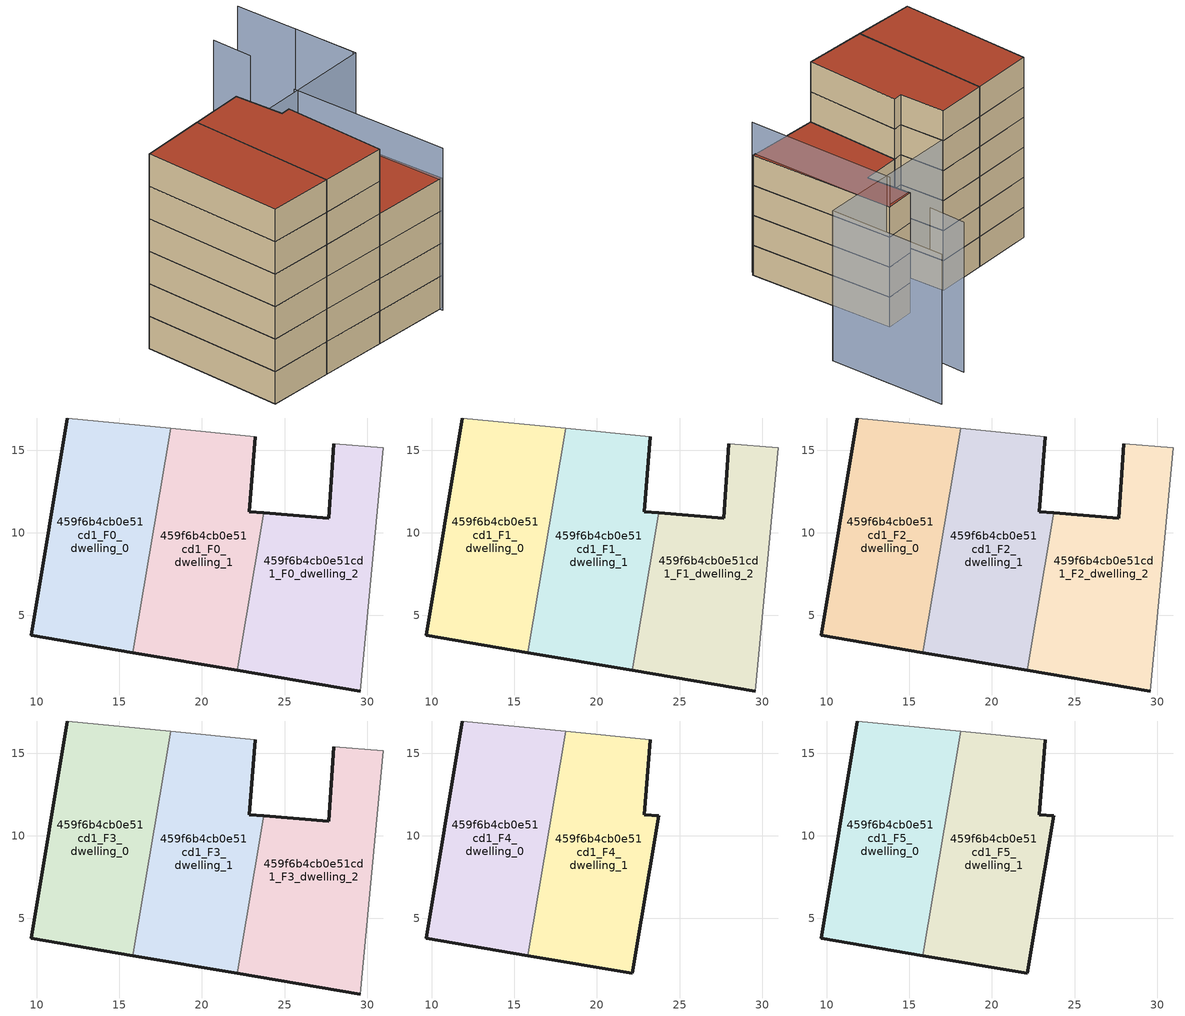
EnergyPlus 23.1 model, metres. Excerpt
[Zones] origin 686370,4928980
459f6b4cb0e51cd1_F0_dwelling_0
 floor ground (EU_floor_Construction): 15.8,2.75 18.1,16.33 11.83,16.95 9.65,3.79 z0
 wall outside (EU_wall_Construction): 15.8,2.75 9.65,3.79 11.83,16.95 z0:3
 wall adiabatic (EU_wall_Construction): 11.83,16.95 18.1,16.33 z0:3
 wall to 459f6b4cb0e51cd1_F0_dwelling_1 (EU_wall_Construction): 18.1,16.33 15.8,2.75 z0:3
459f6b4cb0e51cd1_F0_dwelling_1
 floor ground (EU_floor_Construction): 22.14,1.68 23.75,11.21 22.85,11.28 23.23,15.82 18.1,16.33 15.8,2.75 z0
 wall outside (EU_wall_Construction): 23.23,15.82 22.85,11.28 23.75,11.21 / 22.14,1.68 15.8,2.75 z0:3
 wall adiabatic (EU_wall_Construction): 18.1,16.33 23.23,15.82 z0:3
 wall to 459f6b4cb0e51cd1_F0_dwelling_2 (EU_wall_Construction): 23.75,11.21 22.14,1.68 z0:3
459f6b4cb0e51cd1_F0_dwelling_2
 floor ground (EU_floor_Construction): 29.59,0.42 30.99,15.14 27.97,15.39 27.68,10.88 23.75,11.21 22.14,1.68 z0
 wall outside (EU_wall_Construction): 29.59,0.42 22.14,1.68 / 23.75,11.21 27.68,10.88 27.97,15.39 z0:3
 wall adiabatic (EU_wall_Construction): 27.97,15.39 30.99,15.14 29.59,0.42 z0:3
459f6b4cb0e51cd1_F1_dwelling_0
 floor to 459f6b4cb0e51cd1_F0_dwelling_0 (EU_floor_Construction): 15.8,2.75 18.1,16.33 11.83,16.95 9.65,3.79 z3
 wall outside (EU_wall_Construction): 15.8,2.75 9.65,3.79 11.83,16.95 z3:6
 wall adiabatic (EU_wall_Construction): 11.83,16.95 18.1,16.33 z3:6
 wall to 459f6b4cb0e51cd1_F1_dwelling_1 (EU_wall_Construction): 18.1,16.33 15.8,2.75 z3:6
459f6b4cb0e51cd1_F1_dwelling_1
 floor to 459f6b4cb0e51cd1_F0_dwelling_1 (EU_floor_Construction): 22.14,1.68 23.75,11.21 22.85,11.28 23.23,15.82 18.1,16.33 15.8,2.75 z3
 wall outside (EU_wall_Construction): 23.23,15.82 22.85,11.28 23.75,11.21 / 22.14,1.68 15.8,2.75 z3:6
 wall adiabatic (EU_wall_Construction): 18.1,16.33 23.23,15.82 z3:6
 wall to 459f6b4cb0e51cd1_F1_dwelling_2 (EU_wall_Construction): 23.75,11.21 22.14,1.68 z3:6
459f6b4cb0e51cd1_F1_dwelling_2
 floor to 459f6b4cb0e51cd1_F0_dwelling_2 (EU_floor_Construction): 29.59,0.42 30.99,15.14 27.97,15.39 27.68,10.88 23.75,11.21 22.14,1.68 z3
 wall outside (EU_wall_Construction): 29.59,0.42 22.14,1.68 / 23.75,11.21 27.68,10.88 27.97,15.39 z3:6
 wall adiabatic (EU_wall_Construction): 27.97,15.39 30.99,15.14 29.59,0.42 z3:6
459f6b4cb0e51cd1_F2_dwelling_0
 floor to 459f6b4cb0e51cd1_F1_dwelling_0 (EU_floor_Construction): 15.8,2.75 18.1,16.33 11.83,16.95 9.65,3.79 z6
 wall outside (EU_wall_Construction): 15.8,2.75 9.65,3.79 11.83,16.95 z6:9
 wall adiabatic (EU_wall_Construction): 11.83,16.95 18.1,16.33 z6:9
 wall to 459f6b4cb0e51cd1_F2_dwelling_1 (EU_wall_Construction): 18.1,16.33 15.8,2.75 z6:9
459f6b4cb0e51cd1_F2_dwelling_1
 floor to 459f6b4cb0e51cd1_F1_dwelling_1 (EU_floor_Construction): 22.14,1.68 23.75,11.21 22.85,11.28 23.23,15.82 18.1,16.33 15.8,2.75 z6
 wall outside (EU_wall_Construction): 23.23,15.82 22.85,11.28 23.75,11.21 / 22.14,1.68 15.8,2.75 z6:9
 wall adiabatic (EU_wall_Construction): 18.1,16.33 23.23,15.82 z6:9
 wall to 459f6b4cb0e51cd1_F2_dwelling_2 (EU_wall_Construction): 23.75,11.21 22.14,1.68 z6:9
459f6b4cb0e51cd1_F2_dwelling_2
 floor to 459f6b4cb0e51cd1_F1_dwelling_2 (EU_floor_Construction): 29.59,0.42 30.99,15.14 27.97,15.39 27.68,10.88 23.75,11.21 22.14,1.68 z6
 wall outside (EU_wall_Construction): 29.59,0.42 22.14,1.68 / 23.75,11.21 27.68,10.88 27.97,15.39 z6:9
 wall adiabatic (EU_wall_Construction): 27.97,15.39 30.99,15.14 29.59,0.42 z6:9
459f6b4cb0e51cd1_F3_dwelling_0
 floor to 459f6b4cb0e51cd1_F2_dwelling_0 (EU_floor_Construction): 15.8,2.75 18.1,16.33 11.83,16.95 9.65,3.79 z9
 wall outside (EU_wall_Construction): 15.8,2.75 9.65,3.79 11.83,16.95 z9:12
 wall adiabatic (EU_wall_Construction): 11.83,16.95 18.1,16.33 z9:12
 wall to 459f6b4cb0e51cd1_F3_dwelling_1 (EU_wall_Construction): 18.1,16.33 15.8,2.75 z9:12
459f6b4cb0e51cd1_F3_dwelling_1
 floor to 459f6b4cb0e51cd1_F2_dwelling_1 (EU_floor_Construction): 22.14,1.68 23.75,11.21 22.85,11.28 23.23,15.82 18.1,16.33 15.8,2.75 z9
 wall outside (EU_wall_Construction): 23.23,15.82 22.85,11.28 23.75,11.21 / 22.14,1.68 15.8,2.75 z9:12
 wall adiabatic (EU_wall_Construction): 18.1,16.33 23.23,15.82 z9:12
 wall to 459f6b4cb0e51cd1_F3_dwelling_2 (EU_wall_Construction): 23.75,11.21 22.14,1.68 z9:12
459f6b4cb0e51cd1_F3_dwelling_2
 floor to 459f6b4cb0e51cd1_F2_dwelling_2 (EU_floor_Construction): 29.59,0.42 30.99,15.14 27.97,15.39 27.68,10.88 23.75,11.21 22.14,1.68 z9
 wall outside (EU_wall_Construction): 29.59,0.42 22.14,1.68 / 23.75,11.21 27.68,10.88 27.97,15.39 z9:12
 wall adiabatic (EU_wall_Construction): 27.97,15.39 30.99,15.14 29.59,0.42 z9:12
 roof outside (EU_roof_Construction): 30.99,15.14 29.59,0.42 22.14,1.68 23.75,11.21 27.68,10.88 27.97,15.39 z12
459f6b4cb0e51cd1_F4_dwelling_0
 floor to 459f6b4cb0e51cd1_F3_dwelling_0 (EU_floor_Construction): 15.8,2.75 18.1,16.33 11.83,16.95 9.65,3.79 z12
 wall outside (EU_wall_Construction): 15.8,2.75 9.65,3.79 11.83,16.95 z12:15
 wall adiabatic (EU_wall_Construction): 11.83,16.95 18.1,16.33 z12:15
 wall to 459f6b4cb0e51cd1_F4_dwelling_1 (EU_wall_Construction): 18.1,16.33 15.8,2.75 z12:15
459f6b4cb0e51cd1_F4_dwelling_1
 floor to 459f6b4cb0e51cd1_F3_dwelling_1 (EU_floor_Construction): 22.14,1.68 23.75,11.21 22.85,11.28 23.23,15.82 18.1,16.33 15.8,2.75 z12
 wall outside (EU_wall_Construction): 23.23,15.82 22.85,11.28 23.75,11.21 22.14,1.68 15.8,2.75 z12:15
 wall adiabatic (EU_wall_Construction): 18.1,16.33 23.23,15.82 z12:15
459f6b4cb0e51cd1_F5_dwelling_0
 floor to 459f6b4cb0e51cd1_F4_dwelling_0 (EU_floor_Construction): 15.8,2.75 18.1,16.33 11.83,16.95 9.65,3.79 z15
 wall outside (EU_wall_Construction): 15.8,2.75 9.65,3.79 11.83,16.95 z15:18
 wall adiabatic (EU_wall_Construction): 11.83,16.95 18.1,16.33 z15:18
 wall to 459f6b4cb0e51cd1_F5_dwelling_1 (EU_wall_Construction): 18.1,16.33 15.8,2.75 z15:18
 roof outside (EU_roof_Construction): 18.1,16.33 15.8,2.75 9.65,3.79 11.83,16.95 z18
459f6b4cb0e51cd1_F5_dwelling_1
 floor to 459f6b4cb0e51cd1_F4_dwelling_1 (EU_floor_Construction): 22.14,1.68 23.75,11.21 22.85,11.28 23.23,15.82 18.1,16.33 15.8,2.75 z15
 wall outside (EU_wall_Construction): 23.23,15.82 22.85,11.28 23.75,11.21 22.14,1.68 15.8,2.75 z15:18
 wall adiabatic (EU_wall_Construction): 18.1,16.33 23.23,15.82 z15:18
 roof outside (EU_roof_Construction): 23.23,15.82 22.85,11.28 23.75,11.21 22.14,1.68 15.8,2.75 18.1,16.33 z18
shading: 29.24,0.14 30.99,15.14 / 38.44,14.27 39.14,20.09 / 33.61,20.87 34.17,24.64 / 39.78,25.85 38.45,13.97 / 38.45,13.97 11.83,16.95 z0:15
[Building]
EU S2 Campaign: North Axis=0; Terrain=City; Solar Distribution=FullExterior
[Site:Location]
Bologna: Latitude=44.5; Longitude=11.25; Time Zone=1; Elevation=37
[SizingPeriod:WeatherFileDays]
AnnualSizingPeriod: Begin Month=1; Begin Day of Month=1; End Month=12; End Day of Month=31; Day of Week for Start Day=Monday; Use Weather File Daylight Saving Period=No; Use Weather File Rain and Snow Indicators=No
[MATERIAL]
EU_InternalMass_Material: Roughness=MediumRough; Thickness=0.1; Conductivity=1; Density=1800; Specific Heat=900; Thermal Absorptance=0.9; Solar Absorptance=0.7; Visible Absorptance=0.7
[MATERIAL:NOMASS] Roughness=MediumRough; Thermal Absorptance=0.9; Solar Absorptance=0.7; Visible Absorptance=0.7
Name | Thermal Resistance
EU_wall_NoMass | 0.905828
EU_roof_NoMass | 0.37593
EU_floor_NoMass | 0.67114
[CONSTRUCTION]
EU_wall_Construction: EU_wall_NoMass
EU_roof_Construction: EU_roof_NoMass
EU_floor_Construction: EU_floor_NoMass
EU_InternalMass_Construction: EU_InternalMass_Material
[ZONE] Type=1; Multiplier=1; Ceiling Height=autocalculate; Floor Area=autocalculate; Part of Total Floor Area=Yes
Name | Volume
459f6b4cb0e51cd1_F0_dwelling_0 | 254.808
459f6b4cb0e51cd1_F1_dwelling_0; 459f6b4cb0e51cd1_F2_dwelling_0; 459f6b4cb0e51cd1_F3_dwelling_0; 459f6b4cb0e51cd1_F4_dwelling_0; 459f6b4cb0e51cd1_F5_dwelling_0 | 254.807
459f6b4cb0e51cd1_F0_dwelling_1 | 254.777
459f6b4cb0e51cd1_F1_dwelling_1; 459f6b4cb0e51cd1_F2_dwelling_1; 459f6b4cb0e51cd1_F3_dwelling_1; 459f6b4cb0e51cd1_F4_dwelling_1; 459f6b4cb0e51cd1_F5_dwelling_1 | 254.778
459f6b4cb0e51cd1_F0_dwelling_2; 459f6b4cb0e51cd1_F1_dwelling_2; 459f6b4cb0e51cd1_F2_dwelling_2; 459f6b4cb0e51cd1_F3_dwelling_2 | 254.806
[INTERNALMASS] Construction=EU_InternalMass_Construction
Name | Zone or ZoneList | Surface Area
459f6b4cb0e51cd1_F0_dwelling_0_EU_InternalMass | 459f6b4cb0e51cd1_F0_dwelling_0 | 84.9361
459f6b4cb0e51cd1_F0_dwelling_1_EU_InternalMass | 459f6b4cb0e51cd1_F0_dwelling_1 | 84.9259
459f6b4cb0e51cd1_F0_dwelling_2_EU_InternalMass | 459f6b4cb0e51cd1_F0_dwelling_2 | 84.9351
459f6b4cb0e51cd1_F1_dwelling_0_EU_InternalMass | 459f6b4cb0e51cd1_F1_dwelling_0 | 84.9361
459f6b4cb0e51cd1_F1_dwelling_1_EU_InternalMass | 459f6b4cb0e51cd1_F1_dwelling_1 | 84.9259
459f6b4cb0e51cd1_F1_dwelling_2_EU_InternalMass | 459f6b4cb0e51cd1_F1_dwelling_2 | 84.9351
459f6b4cb0e51cd1_F2_dwelling_0_EU_InternalMass | 459f6b4cb0e51cd1_F2_dwelling_0 | 84.9361
459f6b4cb0e51cd1_F2_dwelling_1_EU_InternalMass | 459f6b4cb0e51cd1_F2_dwelling_1 | 84.9259
459f6b4cb0e51cd1_F2_dwelling_2_EU_InternalMass | 459f6b4cb0e51cd1_F2_dwelling_2 | 84.9351
459f6b4cb0e51cd1_F3_dwelling_0_EU_InternalMass | 459f6b4cb0e51cd1_F3_dwelling_0 | 84.9361
459f6b4cb0e51cd1_F3_dwelling_1_EU_InternalMass | 459f6b4cb0e51cd1_F3_dwelling_1 | 84.9259
459f6b4cb0e51cd1_F3_dwelling_2_EU_InternalMass | 459f6b4cb0e51cd1_F3_dwelling_2 | 84.9351
459f6b4cb0e51cd1_F4_dwelling_0_EU_InternalMass | 459f6b4cb0e51cd1_F4_dwelling_0 | 127.397
459f6b4cb0e51cd1_F4_dwelling_1_EU_InternalMass | 459f6b4cb0e51cd1_F4_dwelling_1 | 127.4
459f6b4cb0e51cd1_F5_dwelling_0_EU_InternalMass | 459f6b4cb0e51cd1_F5_dwelling_0 | 127.397
459f6b4cb0e51cd1_F5_dwelling_1_EU_InternalMass | 459f6b4cb0e51cd1_F5_dwelling_1 | 127.4
[OTHEREQUIPMENT] Fuel Type=Electricity; Design Level Calculation Method=Watts/Area; Power per Zone Floor Area=1; Fraction Latent=0; Fraction Radiant=0; Fraction Lost=0; Carbon Dioxide Generation Rate=0; EndUse Subcategory=EU_Step8_InternalGains
Name | Zone or ZoneList or Space or SpaceList | Schedule
EU_Step8_InternalGain_459f6b4cb0e51cd1_F0_dwelling_0_f000 | 459f6b4cb0e51cd1_F0_dwelling_0 | EU_Step8_GainSchedule_459f6b4cb0e51cd1_F0_dwelling_0_f000
EU_Step8_InternalGain_459f6b4cb0e51cd1_F0_dwelling_1_f000 | 459f6b4cb0e51cd1_F0_dwelling_1 | EU_Step8_GainSchedule_459f6b4cb0e51cd1_F0_dwelling_1_f000
EU_Step8_InternalGain_459f6b4cb0e51cd1_F0_dwelling_2_f000 | 459f6b4cb0e51cd1_F0_dwelling_2 | EU_Step8_GainSchedule_459f6b4cb0e51cd1_F0_dwelling_2_f000
EU_Step8_InternalGain_459f6b4cb0e51cd1_F1_dwelling_0_f000 | 459f6b4cb0e51cd1_F1_dwelling_0 | EU_Step8_GainSchedule_459f6b4cb0e51cd1_F1_dwelling_0_f000
EU_Step8_InternalGain_459f6b4cb0e51cd1_F1_dwelling_1_f000 | 459f6b4cb0e51cd1_F1_dwelling_1 | EU_Step8_GainSchedule_459f6b4cb0e51cd1_F1_dwelling_1_f000
EU_Step8_InternalGain_459f6b4cb0e51cd1_F1_dwelling_2_f000 | 459f6b4cb0e51cd1_F1_dwelling_2 | EU_Step8_GainSchedule_459f6b4cb0e51cd1_F1_dwelling_2_f000
EU_Step8_InternalGain_459f6b4cb0e51cd1_F2_dwelling_0_f000 | 459f6b4cb0e51cd1_F2_dwelling_0 | EU_Step8_GainSchedule_459f6b4cb0e51cd1_F2_dwelling_0_f000
EU_Step8_InternalGain_459f6b4cb0e51cd1_F2_dwelling_1_f000 | 459f6b4cb0e51cd1_F2_dwelling_1 | EU_Step8_GainSchedule_459f6b4cb0e51cd1_F2_dwelling_1_f000
EU_Step8_InternalGain_459f6b4cb0e51cd1_F2_dwelling_2_f000 | 459f6b4cb0e51cd1_F2_dwelling_2 | EU_Step8_GainSchedule_459f6b4cb0e51cd1_F2_dwelling_2_f000
EU_Step8_InternalGain_459f6b4cb0e51cd1_F3_dwelling_0_f000 | 459f6b4cb0e51cd1_F3_dwelling_0 | EU_Step8_GainSchedule_459f6b4cb0e51cd1_F3_dwelling_0_f000
EU_Step8_InternalGain_459f6b4cb0e51cd1_F3_dwelling_1_f000 | 459f6b4cb0e51cd1_F3_dwelling_1 | EU_Step8_GainSchedule_459f6b4cb0e51cd1_F3_dwelling_1_f000
EU_Step8_InternalGain_459f6b4cb0e51cd1_F3_dwelling_2_f000 | 459f6b4cb0e51cd1_F3_dwelling_2 | EU_Step8_GainSchedule_459f6b4cb0e51cd1_F3_dwelling_2_f000
EU_Step8_InternalGain_459f6b4cb0e51cd1_F4_dwelling_0_f000 | 459f6b4cb0e51cd1_F4_dwelling_0 | EU_Step8_GainSchedule_459f6b4cb0e51cd1_F4_dwelling_0_f000
EU_Step8_InternalGain_459f6b4cb0e51cd1_F4_dwelling_1_f000 | 459f6b4cb0e51cd1_F4_dwelling_1 | EU_Step8_GainSchedule_459f6b4cb0e51cd1_F4_dwelling_1_f000
EU_Step8_InternalGain_459f6b4cb0e51cd1_F5_dwelling_0_f000 | 459f6b4cb0e51cd1_F5_dwelling_0 | EU_Step8_GainSchedule_459f6b4cb0e51cd1_F5_dwelling_0_f000
EU_Step8_InternalGain_459f6b4cb0e51cd1_F5_dwelling_1_f000 | 459f6b4cb0e51cd1_F5_dwelling_1 | EU_Step8_GainSchedule_459f6b4cb0e51cd1_F5_dwelling_1_f000
[ZONEVENTILATION:DESIGNFLOWRATE] Schedule=EU_AlwaysOn; Design Flow Rate Calculation Method=AirChanges/Hour; Air Changes per Hour=0.73129; Ventilation Type=Natural; Fan Pressure Rise=0; Fan Total Efficiency=1; Constant Term Coefficient=1; Temperature Term Coefficient=0; Velocity Term Coefficient=0; Velocity Squared Term Coefficient=0; Minimum Indoor Temperature=-100; Maximum Indoor Temperature=100; Delta Temperature=-100; Minimum Outdoor Temperature=-100; Maximum Outdoor Temperature=100; Maximum Wind Speed=40
Name | Zone or ZoneList or Space or SpaceList
EU_ConstantAir_459f6b4cb0e51cd1_F0_dwelling_0 | 459f6b4cb0e51cd1_F0_dwelling_0
EU_ConstantAir_459f6b4cb0e51cd1_F0_dwelling_1 | 459f6b4cb0e51cd1_F0_dwelling_1
EU_ConstantAir_459f6b4cb0e51cd1_F0_dwelling_2 | 459f6b4cb0e51cd1_F0_dwelling_2
EU_ConstantAir_459f6b4cb0e51cd1_F1_dwelling_0 | 459f6b4cb0e51cd1_F1_dwelling_0
EU_ConstantAir_459f6b4cb0e51cd1_F1_dwelling_1 | 459f6b4cb0e51cd1_F1_dwelling_1
EU_ConstantAir_459f6b4cb0e51cd1_F1_dwelling_2 | 459f6b4cb0e51cd1_F1_dwelling_2
EU_ConstantAir_459f6b4cb0e51cd1_F2_dwelling_0 | 459f6b4cb0e51cd1_F2_dwelling_0
EU_ConstantAir_459f6b4cb0e51cd1_F2_dwelling_1 | 459f6b4cb0e51cd1_F2_dwelling_1
EU_ConstantAir_459f6b4cb0e51cd1_F2_dwelling_2 | 459f6b4cb0e51cd1_F2_dwelling_2
EU_ConstantAir_459f6b4cb0e51cd1_F3_dwelling_0 | 459f6b4cb0e51cd1_F3_dwelling_0
EU_ConstantAir_459f6b4cb0e51cd1_F3_dwelling_1 | 459f6b4cb0e51cd1_F3_dwelling_1
EU_ConstantAir_459f6b4cb0e51cd1_F3_dwelling_2 | 459f6b4cb0e51cd1_F3_dwelling_2
EU_ConstantAir_459f6b4cb0e51cd1_F4_dwelling_0 | 459f6b4cb0e51cd1_F4_dwelling_0
EU_ConstantAir_459f6b4cb0e51cd1_F4_dwelling_1 | 459f6b4cb0e51cd1_F4_dwelling_1
EU_ConstantAir_459f6b4cb0e51cd1_F5_dwelling_0 | 459f6b4cb0e51cd1_F5_dwelling_0
EU_ConstantAir_459f6b4cb0e51cd1_F5_dwelling_1 | 459f6b4cb0e51cd1_F5_dwelling_1
[HVACTEMPLATE:THERMOSTAT] Constant Heating Setpoint=20; Constant Cooling Setpoint=50
EU_HeatOnly_459f6b4cb0e51cd1_F0_dwelling_0; EU_HeatOnly_459f6b4cb0e51cd1_F0_dwelling_1; EU_HeatOnly_459f6b4cb0e51cd1_F0_dwelling_2; EU_HeatOnly_459f6b4cb0e51cd1_F1_dwelling_0; EU_HeatOnly_459f6b4cb0e51cd1_F1_dwelling_1; EU_HeatOnly_459f6b4cb0e51cd1_F1_dwelling_2; EU_HeatOnly_459f6b4cb0e51cd1_F2_dwelling_0; EU_HeatOnly_459f6b4cb0e51cd1_F2_dwelling_1; EU_HeatOnly_459f6b4cb0e51cd1_F2_dwelling_2; EU_HeatOnly_459f6b4cb0e51cd1_F3_dwelling_0; EU_HeatOnly_459f6b4cb0e51cd1_F3_dwelling_1; EU_HeatOnly_459f6b4cb0e51cd1_F3_dwelling_2; EU_HeatOnly_459f6b4cb0e51cd1_F4_dwelling_0; EU_HeatOnly_459f6b4cb0e51cd1_F4_dwelling_1; EU_HeatOnly_459f6b4cb0e51cd1_F5_dwelling_0; EU_HeatOnly_459f6b4cb0e51cd1_F5_dwelling_1
[HVACTEMPLATE:ZONE:IDEALLOADSAIRSYSTEM] System Availability Schedule=EU_AlwaysOn; Maximum Heating Supply Air Temperature=50; Minimum Cooling Supply Air Temperature=13; Maximum Heating Supply Air Humidity Ratio=0.0156; Minimum Cooling Supply Air Humidity Ratio=0.0077; Heating Limit=NoLimit; Cooling Limit=NoLimit; Heating Availability Schedule=EU_AlwaysOn; Cooling Availability Schedule=EU_CoolingOff; Dehumidification Control Type=ConstantSensibleHeatRatio; Cooling Sensible Heat Ratio=0.7; Dehumidification Setpoint=60; Humidification Control Type=None; Humidification Setpoint=30; Outdoor Air Method=None; Outdoor Air Flow Rate per Person=0.00944; Outdoor Air Flow Rate per Zone Floor Area=0; Outdoor Air Flow Rate per Zone=0; Demand Controlled Ventilation Type=None; Outdoor Air Economizer Type=NoEconomizer; Heat Recovery Type=None; Sensible Heat Recovery Effectiveness=0.7; Latent Heat Recovery Effectiveness=0.65
Name | Template Thermostat
459f6b4cb0e51cd1_F0_dwelling_0 | EU_HeatOnly_459f6b4cb0e51cd1_F0_dwelling_0
459f6b4cb0e51cd1_F0_dwelling_1 | EU_HeatOnly_459f6b4cb0e51cd1_F0_dwelling_1
459f6b4cb0e51cd1_F0_dwelling_2 | EU_HeatOnly_459f6b4cb0e51cd1_F0_dwelling_2
459f6b4cb0e51cd1_F1_dwelling_0 | EU_HeatOnly_459f6b4cb0e51cd1_F1_dwelling_0
459f6b4cb0e51cd1_F1_dwelling_1 | EU_HeatOnly_459f6b4cb0e51cd1_F1_dwelling_1
459f6b4cb0e51cd1_F1_dwelling_2 | EU_HeatOnly_459f6b4cb0e51cd1_F1_dwelling_2
459f6b4cb0e51cd1_F2_dwelling_0 | EU_HeatOnly_459f6b4cb0e51cd1_F2_dwelling_0
459f6b4cb0e51cd1_F2_dwelling_1 | EU_HeatOnly_459f6b4cb0e51cd1_F2_dwelling_1
459f6b4cb0e51cd1_F2_dwelling_2 | EU_HeatOnly_459f6b4cb0e51cd1_F2_dwelling_2
459f6b4cb0e51cd1_F3_dwelling_0 | EU_HeatOnly_459f6b4cb0e51cd1_F3_dwelling_0
459f6b4cb0e51cd1_F3_dwelling_1 | EU_HeatOnly_459f6b4cb0e51cd1_F3_dwelling_1
459f6b4cb0e51cd1_F3_dwelling_2 | EU_HeatOnly_459f6b4cb0e51cd1_F3_dwelling_2
459f6b4cb0e51cd1_F4_dwelling_0 | EU_HeatOnly_459f6b4cb0e51cd1_F4_dwelling_0
459f6b4cb0e51cd1_F4_dwelling_1 | EU_HeatOnly_459f6b4cb0e51cd1_F4_dwelling_1
459f6b4cb0e51cd1_F5_dwelling_0 | EU_HeatOnly_459f6b4cb0e51cd1_F5_dwelling_0
459f6b4cb0e51cd1_F5_dwelling_1 | EU_HeatOnly_459f6b4cb0e51cd1_F5_dwelling_1
[SIZING:ZONE] Zone Cooling Design Supply Air Temperature Input Method=SupplyAirTemperature; Zone Cooling Design Supply Air Temperature=13; Zone Heating Design Supply Air Temperature Input Method=SupplyAirTemperature; Zone Heating Design Supply Air Temperature=50; Zone Cooling Design Supply Air Humidity Ratio=0.008; Zone Heating Design Supply Air Humidity Ratio=0.008; Cooling Design Air Flow Method=DesignDay; Cooling Design Air Flow Rate=0; Cooling Minimum Air Flow per Zone Floor Area=0.000762; Cooling Minimum Air Flow=0; Cooling Minimum Air Flow Fraction=0.2; Heating Design Air Flow Method=DesignDay; Heating Design Air Flow Rate=0; Heating Maximum Air Flow per Zone Floor Area=0.002032; Heating Maximum Air Flow=0.141576; Heating Maximum Air Flow Fraction=0.3; Account for Dedicated Outdoor Air System=No; Dedicated Outdoor Air System Control Strategy=NeutralSupplyAir; Dedicated Outdoor Air Low Setpoint Temperature for Design=autosize; Dedicated Outdoor Air High Setpoint Temperature for Design=autosize; Zone Load Sizing Method=Sensible Load Only No Latent Load; Zone Latent Cooling Design Supply Air Humidity Ratio Input Method=HumidityRatioDifference; Zone Cooling Design Supply Air Humidity Ratio Difference=0.005; Zone Latent Heating Design Supply Air Humidity Ratio Input Method=HumidityRatioDifference; Zone Humidification Design Supply Air Humidity Ratio Difference=0.005
459f6b4cb0e51cd1_F0_dwelling_0; 459f6b4cb0e51cd1_F0_dwelling_1; 459f6b4cb0e51cd1_F0_dwelling_2; 459f6b4cb0e51cd1_F1_dwelling_0; 459f6b4cb0e51cd1_F1_dwelling_1; 459f6b4cb0e51cd1_F1_dwelling_2; 459f6b4cb0e51cd1_F2_dwelling_0; 459f6b4cb0e51cd1_F2_dwelling_1; 459f6b4cb0e51cd1_F2_dwelling_2; 459f6b4cb0e51cd1_F3_dwelling_0; 459f6b4cb0e51cd1_F3_dwelling_1; 459f6b4cb0e51cd1_F3_dwelling_2; 459f6b4cb0e51cd1_F4_dwelling_0; 459f6b4cb0e51cd1_F4_dwelling_1; 459f6b4cb0e51cd1_F5_dwelling_0; 459f6b4cb0e51cd1_F5_dwelling_1
[SCHEDULE:CONSTANT]
Name | Hourly Value
EU_AlwaysOn | 1
EU_CoolingOff | 0
[SCHEDULE:FILE] Column Number=1; Rows to Skip at Top=0; Number of Hours of Data=8760; Column Separator=Comma; Interpolate to Timestep=No; Minutes per Item=60; Adjust Schedule for Daylight Savings=Yes
Name | File
EU_Step8_GainSchedule_459f6b4cb0e51cd1_F0_dwelling_0_f000 | ../../schedules/459f6b4cb0e51cd1/459f6b4cb0e51cd1_F0_dwelling_0_f000_gain.csv
EU_Step8_GainSchedule_459f6b4cb0e51cd1_F0_dwelling_1_f000 | ../../schedules/459f6b4cb0e51cd1/459f6b4cb0e51cd1_F0_dwelling_1_f000_gain.csv
EU_Step8_GainSchedule_459f6b4cb0e51cd1_F0_dwelling_2_f000 | ../../schedules/459f6b4cb0e51cd1/459f6b4cb0e51cd1_F0_dwelling_2_f000_gain.csv
EU_Step8_GainSchedule_459f6b4cb0e51cd1_F1_dwelling_0_f000 | ../../schedules/459f6b4cb0e51cd1/459f6b4cb0e51cd1_F1_dwelling_0_f000_gain.csv
EU_Step8_GainSchedule_459f6b4cb0e51cd1_F1_dwelling_1_f000 | ../../schedules/459f6b4cb0e51cd1/459f6b4cb0e51cd1_F1_dwelling_1_f000_gain.csv
EU_Step8_GainSchedule_459f6b4cb0e51cd1_F1_dwelling_2_f000 | ../../schedules/459f6b4cb0e51cd1/459f6b4cb0e51cd1_F1_dwelling_2_f000_gain.csv
EU_Step8_GainSchedule_459f6b4cb0e51cd1_F2_dwelling_0_f000 | ../../schedules/459f6b4cb0e51cd1/459f6b4cb0e51cd1_F2_dwelling_0_f000_gain.csv
EU_Step8_GainSchedule_459f6b4cb0e51cd1_F2_dwelling_1_f000 | ../../schedules/459f6b4cb0e51cd1/459f6b4cb0e51cd1_F2_dwelling_1_f000_gain.csv
EU_Step8_GainSchedule_459f6b4cb0e51cd1_F2_dwelling_2_f000 | ../../schedules/459f6b4cb0e51cd1/459f6b4cb0e51cd1_F2_dwelling_2_f000_gain.csv
EU_Step8_GainSchedule_459f6b4cb0e51cd1_F3_dwelling_0_f000 | ../../schedules/459f6b4cb0e51cd1/459f6b4cb0e51cd1_F3_dwelling_0_f000_gain.csv
EU_Step8_GainSchedule_459f6b4cb0e51cd1_F3_dwelling_1_f000 | ../../schedules/459f6b4cb0e51cd1/459f6b4cb0e51cd1_F3_dwelling_1_f000_gain.csv
EU_Step8_GainSchedule_459f6b4cb0e51cd1_F3_dwelling_2_f000 | ../../schedules/459f6b4cb0e51cd1/459f6b4cb0e51cd1_F3_dwelling_2_f000_gain.csv
EU_Step8_GainSchedule_459f6b4cb0e51cd1_F4_dwelling_0_f000 | ../../schedules/459f6b4cb0e51cd1/459f6b4cb0e51cd1_F4_dwelling_0_f000_gain.csv
EU_Step8_GainSchedule_459f6b4cb0e51cd1_F4_dwelling_1_f000 | ../../schedules/459f6b4cb0e51cd1/459f6b4cb0e51cd1_F4_dwelling_1_f000_gain.csv
EU_Step8_GainSchedule_459f6b4cb0e51cd1_F5_dwelling_0_f000 | ../../schedules/459f6b4cb0e51cd1/459f6b4cb0e51cd1_F5_dwelling_0_f000_gain.csv
EU_Step8_GainSchedule_459f6b4cb0e51cd1_F5_dwelling_1_f000 | ../../schedules/459f6b4cb0e51cd1/459f6b4cb0e51cd1_F5_dwelling_1_f000_gain.csv
